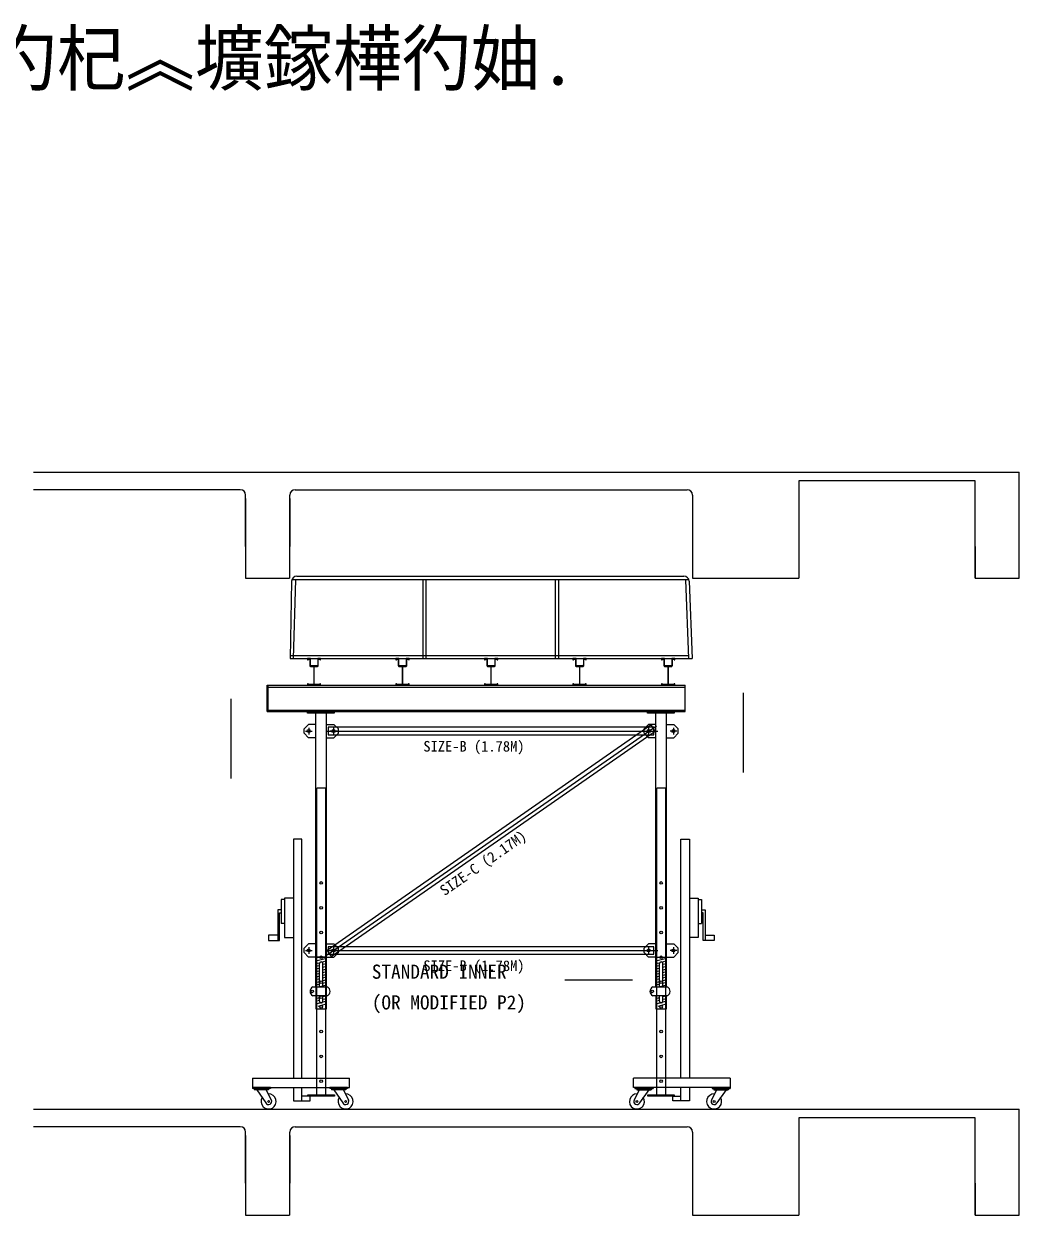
# Model space of a CAD drawing. Header units: metres. Extents: x 0 to 302, y 0 to 210.
# Drawn here: x 175.5 to 220.5, y 90.2 to 144.1 of the extents above; entities that cross this region are included whole.
import ezdxf

# ---------------------------------------------------------------- set-up
doc = ezdxf.new("R2010")
doc.units = ezdxf.units.M
for name, color, linetype in [(' ', 7, 'Continuous'), ('1', 7, 'Continuous'), ('120', 7, 'Continuous'), ('2', 7, 'Continuous'), ('3', 7, 'Continuous'), ('38536', 7, 'Continuous'), ('6', 7, 'Continuous'), ('7', 7, 'Continuous')]:
    doc.layers.add(name, color=color, linetype=linetype)

msp = doc.modelspace()

# ---------------------------------------------------------------- linework, layer by layer
at = {"layer": ' '}
for p, q in [((175.93, 123.79), (208.91, 123.79)), ((175.93, 123.79), (220.47, 123.79)), ((175.93, 123.79), (213.72, 123.79)), ((209.3, 123.79), (213.72, 123.79)), ((218.48, 123.39), (210.51, 123.39)), ((213.72, 123.39), (210.51, 123.39)), ((213.72, 123.39), (210.51, 123.39)), ((213.72, 123.39), (210.51, 123.39)), ((210.51, 123.39), (210.51, 118.99)), ((218.48, 118.99), (218.48, 123.39)), ((220.47, 118.99), (220.47, 123.79)), ((185.28, 122.99), (175.93, 122.99)), ((187.76, 122.99), (205.47, 122.99)), ((187.76, 122.99), (205.47, 122.99)), ((185.52, 120.43), (185.52, 122.75)), ((185.52, 122.59), (185.52, 120.43)), ((187.52, 120.43), (187.52, 122.75)), ((187.52, 120.43), (187.52, 122.75)), ((187.52, 120.43), (187.52, 122.75)), ((187.52, 120.43), (187.52, 122.75)), ((187.52, 120.43), (187.52, 122.75)), ((187.52, 120.43), (187.52, 122.75)), ((187.52, 122.59), (187.52, 120.43)), ((187.52, 122.59), (187.52, 120.43)), ((187.52, 122.59), (187.52, 120.43)), ((187.52, 122.59), (187.52, 120.43)), ((187.52, 122.59), (187.52, 120.43)), ((187.52, 122.59), (187.52, 120.43)), ((205.71, 122.75), (205.71, 118.99)), ((205.71, 122.75), (205.71, 118.99)), ((187.51, 121.22), (187.51, 119.79)), ((185.52, 120.43), (185.52, 118.99)), ((218.48, 120.43), (218.48, 118.99)), ((185.52, 118.99), (187.51, 118.99)), ((205.71, 118.99), (210.51, 118.99)), ((218.48, 118.99), (220.47, 118.99)), ((187.68, 104.52), (187.28, 104.52)), ((187.28, 104.52), (187.28, 102.75)), ((205.57, 104.52), (205.97, 104.52)), ((205.97, 104.52), (205.97, 102.75)), ((187.28, 102.75), (187.68, 102.75)), ((205.97, 102.75), (205.57, 102.75)), ((188.69, 101.86), (188.69, 99.52)), ((189.17, 101.86), (188.69, 101.86)), ((189.17, 99.52), (189.17, 101.86)), ((188.69, 99.52), (189.17, 99.52)), ((185.83, 96.38), (190.21, 96.38)), ((185.83, 96.38), (185.83, 95.97)), ((185.83, 95.97), (190.21, 95.97)), ((190.21, 95.97), (190.21, 96.38)), ((207.41, 96.38), (203.04, 96.38)), ((203.04, 95.97), (203.04, 96.38)), ((207.41, 95.97), (203.04, 95.97)), ((207.41, 96.38), (207.41, 95.97)), ((188.43, 95.57), (188.06, 95.57)), ((188.06, 95.36), (188.43, 95.36)), ((188.43, 95.36), (188.43, 95.57)), ((204.82, 95.36), (204.82, 95.57)), ((204.82, 95.57), (205.19, 95.57)), ((205.19, 95.36), (204.82, 95.36)), ((175.93, 94.99), (208.91, 94.99)), ((175.93, 94.99), (220.47, 94.99)), ((175.93, 94.99), (213.72, 94.99)), ((209.3, 94.99), (213.72, 94.99)), ((220.47, 90.19), (220.47, 94.99)), ((218.48, 94.59), (210.51, 94.59)), ((213.72, 94.59), (210.51, 94.59)), ((213.72, 94.59), (210.51, 94.59)), ((213.72, 94.59), (210.51, 94.59)), ((210.51, 94.59), (210.51, 90.19)), ((218.48, 90.19), (218.48, 94.59)), ((185.28, 94.19), (175.93, 94.19)), ((185.52, 91.63), (185.52, 93.95)), ((185.52, 93.79), (185.52, 91.63)), ((187.52, 91.63), (187.52, 93.95)), ((187.52, 91.63), (187.52, 93.95)), ((187.52, 91.63), (187.52, 93.95)), ((187.52, 91.63), (187.52, 93.95)), ((187.52, 91.63), (187.52, 93.95)), ((187.52, 91.63), (187.52, 93.95)), ((187.52, 93.79), (187.52, 91.63)), ((187.52, 93.79), (187.52, 91.63)), ((187.52, 93.79), (187.52, 91.63)), ((187.52, 93.79), (187.52, 91.63)), ((187.52, 93.79), (187.52, 91.63)), ((187.52, 93.79), (187.52, 91.63)), ((187.76, 94.19), (205.47, 94.19)), ((187.76, 94.19), (205.47, 94.19)), ((205.71, 93.95), (205.71, 90.19)), ((205.71, 93.95), (205.71, 90.19)), ((187.51, 92.42), (187.51, 90.99)), ((185.52, 91.63), (185.52, 90.19)), ((218.48, 91.63), (218.48, 90.19)), ((187.51, 90.99), (187.51, 90.19)), ((185.52, 90.19), (187.51, 90.19)), ((205.71, 90.19), (210.51, 90.19)), ((218.48, 90.19), (220.47, 90.19))]:
    msp.add_line(p, q, dxfattribs=at)
for centre, radius, start, end in [((185.28, 122.75), 0.24, 0, 90), ((187.76, 122.75), 0.24, 90, 180), ((187.76, 122.75), 0.24, 90, 180), ((187.76, 122.75), 0.24, 90, 180), ((205.47, 122.75), 0.24, 0, 90), ((205.47, 122.75), 0.24, 0, 90), ((186.56, 95.33), 0.34, -211.99, 91.5), ((190.04, 95.33), 0.34, -211.99, 91.5), ((203.2, 95.33), 0.34, -271.5, 31.99), ((206.69, 95.33), 0.34, -271.5, 31.99), ((185.28, 93.95), 0.24, 0, 90), ((187.76, 93.95), 0.24, 90, 180), ((187.76, 93.95), 0.24, 90, 180), ((205.47, 93.95), 0.24, 0, 90), ((205.47, 93.95), 0.24, 0, 90)]:
    msp.add_arc(centre, radius, start, end, dxfattribs=at)
at = {"layer": '1'}
for p, q in [((188.55, 100.51), (189.22, 100.51)), ((203.91, 100.51), (204.58, 100.51)), ((189.22, 100.11), (188.55, 100.11)), ((204.58, 100.11), (203.91, 100.11))]:
    msp.add_line(p, q, dxfattribs=at)
for centre, start, end in [((188.65, 100.31), 116.26, 243.74), ((189.12, 100.31), -63.74, 63.74), ((204.01, 100.31), 116.26, 243.74), ((204.48, 100.31), -63.74, 63.74)]:
    msp.add_arc(centre, 0.22, start, end, dxfattribs=at)
at = {"layer": '120'}
for p, q in [((189.15, 112.08), (204.14, 112.08)), ((203.84, 112.36), (189.2, 102.16)), ((189.21, 101.96), (204.08, 112.31)), ((189.25, 112.25), (189.25, 111.91)), ((203.97, 112.25), (189.25, 112.25)), ((189.39, 101.88), (204.03, 112.07)), ((204.03, 112.07), (203.84, 112.36)), ((203.97, 111.91), (203.97, 112.25)), ((189.25, 111.91), (203.97, 111.91)), ((189.15, 102.16), (204.14, 102.16)), ((189.2, 102.16), (189.39, 101.88)), ((189.25, 102.33), (189.25, 101.99)), ((203.97, 102.33), (189.25, 102.33)), ((189.25, 101.99), (203.97, 101.99)), ((203.97, 101.99), (203.97, 102.33))]:
    msp.add_line(p, q, dxfattribs=at)
for centre in [(188.37, 112.08), (188.37, 112.08), (189.49, 112.08), (203.73, 112.08), (203.73, 112.08), (203.73, 112.08), (203.74, 112.08), (188.37, 102.16), (189.49, 102.16), (189.49, 102.16), (203.73, 102.16), (203.73, 102.16)]:
    msp.add_circle(centre, 0.07, dxfattribs=at)
at = {"layer": '2'}
for p, q in [((188.06, 107.19), (187.68, 107.19)), ((187.68, 107.19), (187.68, 96.38)), ((188.06, 96.38), (188.06, 107.19)), ((205.19, 96.38), (205.19, 107.19)), ((205.19, 107.19), (205.57, 107.19)), ((205.57, 107.19), (205.57, 96.38)), ((187.13, 103.99), (186.97, 103.99)), ((186.97, 103.99), (186.97, 102.85)), ((187.28, 104.46), (187.13, 104.46)), ((187.13, 104.46), (187.13, 103.38)), ((205.97, 104.46), (206.12, 104.46)), ((206.12, 104.46), (206.12, 103.38)), ((206.12, 103.99), (206.28, 103.99)), ((206.28, 103.99), (206.28, 102.85)), ((187.05, 102.61), (187.05, 103.86)), ((187.05, 103.86), (187.13, 103.86)), ((206.2, 103.86), (206.12, 103.86)), ((206.2, 102.61), (206.2, 103.86)), ((187.28, 103.38), (187.13, 103.38)), ((205.97, 103.38), (206.12, 103.38)), ((186.97, 102.85), (186.56, 102.85)), ((186.56, 102.85), (186.56, 102.61)), ((186.56, 102.61), (187.05, 102.61)), ((186.97, 102.85), (186.97, 102.61)), ((206.69, 102.61), (206.2, 102.61)), ((206.28, 102.85), (206.28, 102.61)), ((206.28, 102.85), (206.69, 102.85)), ((206.69, 102.85), (206.69, 102.61)), ((185.83, 95.97), (185.83, 95.92)), ((186.64, 95.97), (185.83, 95.97)), ((186.64, 95.92), (185.83, 95.92)), ((185.91, 95.92), (185.91, 95.86)), ((186.56, 95.92), (186.56, 95.86)), ((186.64, 95.97), (186.64, 95.92)), ((187.68, 95.97), (187.68, 95.36)), ((188.06, 95.36), (188.06, 95.97)), ((190.13, 95.97), (189.32, 95.97)), ((189.32, 95.97), (189.32, 95.92)), ((190.13, 95.92), (189.32, 95.92)), ((189.4, 95.92), (189.4, 95.86)), ((190.05, 95.92), (190.05, 95.86)), ((190.13, 95.97), (190.13, 95.92)), ((203.11, 95.97), (203.93, 95.97)), ((203.11, 95.97), (203.11, 95.92)), ((203.11, 95.92), (203.93, 95.92)), ((203.2, 95.92), (203.2, 95.86)), ((203.84, 95.92), (203.84, 95.86)), ((203.93, 95.97), (203.93, 95.92)), ((205.19, 95.36), (205.19, 95.97)), ((205.57, 95.97), (205.57, 95.36)), ((206.6, 95.97), (206.6, 95.92)), ((206.6, 95.97), (207.41, 95.97)), ((206.6, 95.92), (207.41, 95.92)), ((206.68, 95.92), (206.68, 95.86)), ((207.33, 95.92), (207.33, 95.86)), ((207.41, 95.97), (207.41, 95.92)), ((186.56, 95.86), (185.91, 95.86)), ((186.02, 95.86), (186.43, 95.27)), ((186.45, 95.86), (186.68, 95.39)), ((187.68, 95.36), (188.06, 95.36)), ((190.05, 95.86), (189.4, 95.86)), ((189.51, 95.86), (189.92, 95.27)), ((189.94, 95.86), (190.17, 95.39)), ((203.3, 95.86), (203.08, 95.39)), ((203.2, 95.86), (203.84, 95.86)), ((203.74, 95.86), (203.32, 95.27)), ((205.57, 95.36), (205.19, 95.36)), ((206.79, 95.86), (206.57, 95.39)), ((206.68, 95.86), (207.33, 95.86)), ((207.23, 95.86), (206.81, 95.27))]:
    msp.add_line(p, q, dxfattribs=at)
for centre in [(186.56, 95.33), (190.04, 95.33), (203.2, 95.33), (206.69, 95.33)]:
    msp.add_circle(centre, 0.04, dxfattribs=at)
for centre, radius, start, end in [((186.56, 95.33), 0.14, -153.71, 26.29), ((190.04, 95.33), 0.14, -153.71, 26.29), ((203.2, 95.33), 0.14, 153.71, 333.71), ((206.69, 95.33), 0.14, 153.71, 333.71), ((187.76, 93.95), 0.24, 90, 180)]:
    msp.add_arc(centre, radius, start, end, dxfattribs=at)
at = {"layer": '3'}
for p, q in [((187.84, 119.08), (205.32, 119.08)), ((187.6, 118.85), (187.53, 115.36)), ((205.55, 118.92), (187.62, 118.92)), ((187.77, 118.92), (187.67, 115.36)), ((193.52, 118.92), (193.52, 115.36)), ((193.67, 118.92), (193.67, 115.36)), ((199.51, 118.92), (199.51, 115.36)), ((199.65, 118.92), (199.65, 115.36)), ((205.39, 118.91), (205.53, 115.36)), ((205.56, 118.85), (205.69, 115.36)), ((187.53, 115.5), (205.52, 115.5)), ((187.53, 115.36), (187.63, 115.36)), ((187.63, 115.36), (205.69, 115.36)), ((189.13, 109.49), (188.74, 109.49)), ((204.49, 109.49), (204.1, 109.49))]:
    msp.add_line(p, q, dxfattribs=at)
for centre, start, end in [((187.84, 118.84), 90, 177.14), ((187.84, 118.84), 90, 177.85), ((205.32, 118.84), 2.15, 90)]:
    msp.add_arc(centre, 0.24, start, end, dxfattribs=at)
at = {"layer": '38536'}
for p, q in [((187.51, 119.79), (187.51, 118.99)), ((188.36, 112.38), (188.16, 112.18)), ((188.16, 111.98), (188.16, 112.18)), ((188.22, 112.08), (188.53, 112.08)), ((188.69, 112.38), (188.36, 112.38)), ((188.37, 112.23), (188.37, 111.93)), ((188.69, 111.78), (188.69, 112.38)), ((189.17, 111.78), (189.17, 112.38)), ((189.17, 112.38), (189.51, 112.38)), ((189.65, 112.08), (189.34, 112.08)), ((189.65, 112.08), (189.34, 112.08)), ((189.49, 112.23), (189.49, 111.93)), ((189.49, 112.23), (189.49, 111.93)), ((189.51, 112.38), (189.71, 112.18)), ((189.71, 111.98), (189.71, 112.18)), ((203.72, 112.38), (203.52, 112.18)), ((203.52, 111.98), (203.52, 112.18)), ((203.58, 112.08), (203.89, 112.08)), ((204.05, 112.38), (203.72, 112.38)), ((203.73, 112.23), (203.73, 111.93)), ((204.05, 111.78), (204.05, 112.38)), ((204.53, 111.78), (204.53, 112.38)), ((204.53, 112.38), (204.87, 112.38)), ((205.01, 112.08), (204.7, 112.08)), ((205.01, 112.08), (204.7, 112.08)), ((204.85, 112.23), (204.85, 111.93)), ((204.85, 112.23), (204.85, 111.93)), ((204.87, 112.38), (205.07, 112.18)), ((205.07, 111.98), (205.07, 112.18)), ((188.16, 111.98), (188.36, 111.78)), ((188.69, 111.78), (188.36, 111.78)), ((189.17, 111.78), (189.51, 111.78)), ((189.71, 111.98), (189.51, 111.78)), ((203.52, 111.98), (203.72, 111.78)), ((204.05, 111.78), (203.72, 111.78)), ((204.53, 111.78), (204.87, 111.78)), ((205.07, 111.98), (204.87, 111.78)), ((188.36, 102.46), (188.16, 102.26)), ((188.69, 102.46), (188.36, 102.46)), ((188.69, 101.86), (188.69, 102.46)), ((189.17, 101.86), (189.17, 102.46)), ((189.17, 102.46), (189.51, 102.46)), ((189.51, 102.46), (189.71, 102.26)), ((203.72, 102.46), (203.52, 102.26)), ((204.05, 102.46), (203.72, 102.46)), ((204.05, 101.86), (204.05, 102.46)), ((204.53, 101.86), (204.53, 102.46)), ((204.53, 102.46), (204.87, 102.46)), ((204.87, 102.46), (205.07, 102.26)), ((188.16, 102.06), (188.16, 102.26)), ((188.16, 102.06), (188.36, 101.86)), ((188.22, 102.16), (188.53, 102.16)), ((188.69, 101.86), (188.36, 101.86)), ((188.37, 102.31), (188.37, 102.01)), ((189.17, 101.86), (189.51, 101.86)), ((189.65, 102.16), (189.34, 102.16)), ((189.65, 102.16), (189.34, 102.16)), ((189.49, 102.31), (189.49, 102.01)), ((189.49, 102.31), (189.49, 102.01)), ((189.71, 102.06), (189.51, 101.86)), ((189.71, 102.06), (189.71, 102.26)), ((203.52, 102.06), (203.52, 102.26)), ((203.52, 102.06), (203.72, 101.86)), ((203.58, 102.16), (203.89, 102.16)), ((204.05, 101.86), (203.72, 101.86)), ((203.73, 102.31), (203.73, 102.01)), ((204.53, 101.86), (204.87, 101.86)), ((205.01, 102.16), (204.7, 102.16)), ((205.01, 102.16), (204.7, 102.16)), ((204.85, 102.31), (204.85, 102.01)), ((204.85, 102.31), (204.85, 102.01)), ((205.07, 102.06), (204.87, 101.86)), ((205.07, 102.06), (205.07, 102.26))]:
    msp.add_line(p, q, dxfattribs=at)
for centre in [(188.37, 112.08), (189.49, 112.08), (189.49, 112.08), (203.73, 112.08), (204.85, 112.08), (204.85, 112.08), (188.37, 102.16), (189.49, 102.16), (189.49, 102.16), (189.49, 102.16), (203.73, 102.16), (204.85, 102.16), (204.85, 102.16), (204.85, 102.16)]:
    msp.add_circle(centre, 0.07, dxfattribs=at)
at = {"layer": '6'}
msp.add_lwpolyline([(203, 100.81), (199.95, 100.81)], dxfattribs=at)
at = {"layer": '7'}
for p, q in [((188.45, 115.36), (188.31, 115.36)), ((188.31, 115.36), (188.31, 115.3)), ((188.31, 115.3), (188.34, 115.3)), ((188.34, 115.3), (188.34, 115.32)), ((188.35, 115.33), (188.41, 115.33)), ((188.42, 115.32), (188.42, 115.04)), ((188.45, 115.05), (188.45, 115.36)), ((188.45, 115.36), (188.78, 115.36)), ((188.91, 115.36), (188.78, 115.36)), ((188.78, 115.36), (188.78, 115.05)), ((188.8, 115.04), (188.8, 115.32)), ((188.82, 115.33), (188.87, 115.33)), ((188.89, 115.32), (188.89, 115.3)), ((188.89, 115.3), (188.91, 115.3)), ((188.91, 115.3), (188.91, 115.36)), ((192.45, 115.36), (192.31, 115.36)), ((192.31, 115.36), (192.31, 115.3)), ((192.31, 115.3), (192.34, 115.3)), ((192.34, 115.3), (192.34, 115.32)), ((192.35, 115.33), (192.41, 115.33)), ((192.42, 115.32), (192.42, 115.04)), ((192.45, 115.05), (192.45, 115.36)), ((192.45, 115.36), (192.78, 115.36)), ((192.91, 115.36), (192.78, 115.36)), ((192.78, 115.36), (192.78, 115.05)), ((192.8, 115.04), (192.8, 115.32)), ((192.82, 115.33), (192.87, 115.33)), ((192.89, 115.32), (192.89, 115.3)), ((192.89, 115.3), (192.91, 115.3)), ((192.91, 115.3), (192.91, 115.36)), ((196.45, 115.36), (196.31, 115.36)), ((196.31, 115.36), (196.31, 115.3)), ((196.31, 115.3), (196.34, 115.3)), ((196.34, 115.3), (196.34, 115.32)), ((196.35, 115.33), (196.41, 115.33)), ((196.42, 115.32), (196.42, 115.04)), ((196.45, 115.05), (196.45, 115.36)), ((196.45, 115.36), (196.78, 115.36)), ((196.91, 115.36), (196.78, 115.36)), ((196.78, 115.36), (196.78, 115.05)), ((196.8, 115.04), (196.8, 115.32)), ((196.82, 115.33), (196.87, 115.33)), ((196.89, 115.32), (196.89, 115.3)), ((196.89, 115.3), (196.91, 115.3)), ((196.91, 115.3), (196.91, 115.36)), ((200.45, 115.36), (200.31, 115.36)), ((200.31, 115.36), (200.31, 115.3)), ((200.31, 115.3), (200.34, 115.3)), ((200.34, 115.3), (200.34, 115.32)), ((200.35, 115.33), (200.41, 115.33)), ((200.42, 115.32), (200.42, 115.04)), ((200.45, 115.05), (200.45, 115.36)), ((200.45, 115.36), (200.78, 115.36)), ((200.91, 115.36), (200.78, 115.36)), ((200.78, 115.36), (200.78, 115.05)), ((200.8, 115.04), (200.8, 115.32)), ((200.82, 115.33), (200.87, 115.33)), ((200.89, 115.32), (200.89, 115.3)), ((200.89, 115.3), (200.91, 115.3)), ((200.91, 115.3), (200.91, 115.36)), ((204.45, 115.36), (204.31, 115.36)), ((204.31, 115.36), (204.31, 115.3)), ((204.31, 115.3), (204.34, 115.3)), ((204.34, 115.3), (204.34, 115.32)), ((204.35, 115.33), (204.41, 115.33)), ((204.42, 115.32), (204.42, 115.04)), ((204.45, 115.05), (204.45, 115.36)), ((204.45, 115.36), (204.78, 115.36)), ((204.91, 115.36), (204.78, 115.36)), ((204.78, 115.36), (204.78, 115.05)), ((204.8, 115.04), (204.8, 115.32)), ((204.82, 115.33), (204.87, 115.33)), ((204.89, 115.32), (204.89, 115.3)), ((204.89, 115.3), (204.91, 115.3)), ((204.91, 115.3), (204.91, 115.36)), ((188.45, 115), (188.58, 115)), ((188.76, 115.03), (188.46, 115.03)), ((188.6, 114.99), (188.6, 114.2)), ((188.62, 114.2), (188.62, 114.99)), ((188.64, 115), (188.77, 115)), ((192.45, 115), (192.58, 115)), ((192.76, 115.03), (192.46, 115.03)), ((192.6, 114.99), (192.6, 114.2)), ((192.62, 114.2), (192.62, 114.99)), ((192.64, 115), (192.77, 115)), ((196.45, 115), (196.58, 115)), ((196.76, 115.03), (196.46, 115.03)), ((196.6, 114.99), (196.6, 114.2)), ((196.62, 114.2), (196.62, 114.99)), ((196.64, 115), (196.77, 115)), ((200.45, 115), (200.58, 115)), ((200.76, 115.03), (200.46, 115.03)), ((200.6, 114.99), (200.6, 114.2)), ((200.62, 114.2), (200.62, 114.99)), ((200.64, 115), (200.77, 115)), ((204.45, 115), (204.58, 115)), ((204.76, 115.03), (204.46, 115.03)), ((204.6, 114.99), (204.6, 114.2)), ((204.62, 114.2), (204.62, 114.99)), ((204.64, 115), (204.77, 115)), ((188.34, 114.22), (188.31, 114.22)), ((188.31, 114.22), (188.31, 114.16)), ((188.34, 114.2), (188.34, 114.22)), ((188.91, 114.22), (188.88, 114.22)), ((188.88, 114.22), (188.88, 114.2)), ((188.91, 114.16), (188.91, 114.22)), ((192.34, 114.22), (192.31, 114.22)), ((192.31, 114.22), (192.31, 114.16)), ((192.34, 114.2), (192.34, 114.22)), ((192.91, 114.22), (192.88, 114.22)), ((192.88, 114.22), (192.88, 114.2)), ((192.91, 114.16), (192.91, 114.22)), ((196.34, 114.22), (196.31, 114.22)), ((196.31, 114.22), (196.31, 114.16)), ((196.34, 114.2), (196.34, 114.22)), ((196.91, 114.22), (196.88, 114.22)), ((196.88, 114.22), (196.88, 114.2)), ((196.91, 114.16), (196.91, 114.22)), ((200.34, 114.22), (200.31, 114.22)), ((200.31, 114.22), (200.31, 114.16)), ((200.34, 114.2), (200.34, 114.22)), ((200.91, 114.22), (200.88, 114.22)), ((200.88, 114.22), (200.88, 114.2)), ((200.91, 114.16), (200.91, 114.22)), ((204.34, 114.22), (204.31, 114.22)), ((204.31, 114.22), (204.31, 114.16)), ((204.34, 114.2), (204.34, 114.22)), ((204.91, 114.22), (204.88, 114.22)), ((204.88, 114.22), (204.88, 114.2)), ((204.91, 114.16), (204.91, 114.22)), ((186.49, 114.16), (205.38, 114.16)), ((186.49, 112.96), (186.49, 114.16)), ((186.49, 114.07), (205.38, 114.07)), ((186.52, 114.16), (186.52, 112.96)), ((188.31, 114.16), (188.91, 114.16)), ((188.58, 114.19), (188.36, 114.19)), ((188.86, 114.19), (188.64, 114.19)), ((192.31, 114.16), (192.91, 114.16)), ((192.58, 114.19), (192.36, 114.19)), ((192.86, 114.19), (192.64, 114.19)), ((196.31, 114.16), (196.91, 114.16)), ((196.58, 114.19), (196.36, 114.19)), ((196.86, 114.19), (196.64, 114.19)), ((200.31, 114.16), (200.91, 114.16)), ((200.58, 114.19), (200.36, 114.19)), ((200.86, 114.19), (200.64, 114.19)), ((204.31, 114.16), (204.91, 114.16)), ((204.58, 114.19), (204.36, 114.19)), ((204.86, 114.19), (204.64, 114.19)), ((205.38, 112.96), (205.38, 114.16)), ((208.01, 110.21), (208.01, 113.81)), ((184.86, 109.94), (184.86, 113.54)), ((186.49, 113.03), (205.38, 113.03)), ((186.49, 112.96), (205.38, 112.96)), ((188.32, 112.89), (188.32, 112.96)), ((188.32, 112.96), (189.52, 112.96)), ((189.52, 112.89), (188.32, 112.89)), ((188.69, 100.51), (188.69, 112.89)), ((189.17, 100.51), (189.17, 112.89)), ((189.52, 112.96), (189.52, 112.89)), ((203.68, 112.89), (203.68, 112.96)), ((203.68, 112.96), (204.88, 112.96)), ((204.88, 112.89), (203.68, 112.89)), ((204.05, 100.51), (204.05, 112.89)), ((204.53, 100.51), (204.53, 112.89)), ((204.88, 112.96), (204.88, 112.89)), ((188.74, 95.63), (188.74, 109.49)), ((189.13, 109.49), (189.13, 95.63)), ((204.1, 95.63), (204.1, 109.49)), ((204.49, 109.49), (204.49, 95.63)), ((188.69, 101.86), (189.17, 101.86)), ((204.05, 101.86), (204.53, 101.86)), ((189.17, 101.8), (188.69, 101.67)), ((188.85, 101.47), (188.69, 101.43)), ((188.86, 101.59), (188.77, 101.57)), ((188.85, 101.35), (188.77, 101.33)), ((188.85, 101.57), (188.85, 100.51)), ((188.94, 101.65), (188.93, 101.65)), ((189.09, 101.66), (188.99, 101.63)), ((189.01, 100.51), (189.01, 101.57)), ((189.17, 101.56), (189.01, 101.52)), ((189.09, 101.42), (189.01, 101.39)), ((189.17, 101.32), (189.01, 101.27)), ((204.53, 101.8), (204.05, 101.67)), ((204.21, 101.47), (204.05, 101.43)), ((204.22, 101.59), (204.13, 101.57)), ((204.21, 101.35), (204.13, 101.33)), ((204.21, 101.57), (204.21, 100.51)), ((204.3, 101.65), (204.29, 101.65)), ((204.45, 101.66), (204.35, 101.63)), ((204.37, 100.51), (204.37, 101.57)), ((204.53, 101.56), (204.37, 101.52)), ((204.45, 101.42), (204.37, 101.39)), ((204.53, 101.32), (204.37, 101.27)), ((188.85, 101.23), (188.69, 101.19)), ((188.85, 100.99), (188.69, 100.94)), ((188.85, 100.74), (188.69, 100.7)), ((188.85, 101.11), (188.77, 101.09)), ((188.85, 100.87), (188.77, 100.84)), ((189.09, 101.17), (189.01, 101.15)), ((189.17, 101.07), (189.01, 101.03)), ((189.09, 100.93), (189.01, 100.91)), ((189.17, 100.83), (189.01, 100.79)), ((204.21, 101.23), (204.05, 101.19)), ((204.21, 100.99), (204.05, 100.94)), ((204.21, 100.74), (204.05, 100.7)), ((204.21, 101.11), (204.13, 101.09)), ((204.21, 100.87), (204.13, 100.84)), ((204.45, 101.17), (204.37, 101.15)), ((204.53, 101.07), (204.37, 101.03)), ((204.45, 100.93), (204.37, 100.91)), ((204.53, 100.83), (204.37, 100.79)), ((188.85, 100.62), (188.77, 100.6)), ((189.17, 100.59), (188.89, 100.51)), ((189.09, 100.69), (189.01, 100.67)), ((204.21, 100.62), (204.13, 100.6)), ((204.53, 100.59), (204.25, 100.51)), ((204.45, 100.69), (204.37, 100.67)), ((188.69, 100.11), (188.69, 99.52)), ((188.85, 100.02), (188.69, 99.97)), ((189.17, 99.86), (188.7, 99.73)), ((188.85, 99.9), (188.78, 99.88)), ((189.1, 99.72), (188.78, 99.63)), ((188.85, 100.11), (188.85, 99.86)), ((188.93, 99.78), (188.94, 99.79)), ((189.17, 100.11), (189.01, 100.06)), ((189.01, 99.86), (189.01, 100.11)), ((189.1, 99.96), (189.01, 99.94)), ((189.17, 99.52), (189.17, 100.11)), ((204.05, 100.11), (204.05, 99.52)), ((204.21, 100.02), (204.05, 99.97)), ((204.53, 99.86), (204.06, 99.73)), ((204.21, 99.9), (204.14, 99.88)), ((204.46, 99.72), (204.14, 99.63)), ((204.21, 100.11), (204.21, 99.86)), ((204.29, 99.78), (204.3, 99.79)), ((204.53, 100.11), (204.37, 100.06)), ((204.37, 99.86), (204.37, 100.11)), ((204.46, 99.96), (204.37, 99.94)), ((204.53, 99.52), (204.53, 100.11)), ((188.69, 99.52), (189.17, 99.52)), ((204.05, 99.52), (204.53, 99.52))]:
    msp.add_line(p, q, dxfattribs=at)
for points in [[(188.33, 95.63), (189.53, 95.63), (189.53, 95.57), (188.33, 95.57), (188.33, 95.63)], [(203.69, 95.63), (204.89, 95.63), (204.89, 95.57), (203.69, 95.57), (203.69, 95.63)]]:
    msp.add_lwpolyline(points, dxfattribs=at)
for centre in [(188.93, 105.21), (204.29, 105.21), (188.93, 104.09), (204.29, 104.09), (188.93, 102.97), (204.29, 102.97), (188.93, 101.85), (204.29, 101.85), (188.93, 100.73), (204.29, 100.73), (188.53, 100.31), (203.89, 100.31), (188.93, 100.05), (188.93, 99.61), (204.29, 99.61), (188.93, 98.49), (204.29, 98.49), (188.93, 97.37), (204.29, 97.37), (188.93, 96.25), (204.29, 96.25)]:
    msp.add_circle(centre, 0.06, dxfattribs=at)
for centre, radius, start, end in [((188.34, 115.33), 0.02, 269.95, 360), ((188.42, 115.33), 0.02, 179.97, 270), ((188.8, 115.33), 0.02, -90, 0.03), ((188.89, 115.33), 0.02, 179.97, 270), ((192.34, 115.33), 0.02, 269.95, 360), ((192.42, 115.33), 0.02, 179.97, 270), ((192.8, 115.33), 0.02, -90, 0.03), ((192.89, 115.33), 0.02, 179.97, 270), ((196.34, 115.33), 0.02, 269.95, 360), ((196.42, 115.33), 0.02, 179.97, 270), ((196.8, 115.33), 0.02, -90, 0.03), ((196.89, 115.33), 0.02, 179.97, 270), ((200.34, 115.33), 0.02, 269.95, 360), ((200.42, 115.33), 0.02, 179.97, 270), ((200.8, 115.33), 0.02, -90, 0.03), ((200.89, 115.33), 0.02, 179.97, 270), ((204.34, 115.33), 0.02, 269.95, 360), ((204.42, 115.33), 0.02, 179.97, 270), ((204.8, 115.33), 0.02, -90, 0.03), ((204.89, 115.33), 0.02, 179.97, 270), ((188.45, 115.04), 0.03, 180.01, 270), ((188.45, 115.03), 0.02, 0, 90), ((188.6, 115), 0.02, 179.97, 270), ((188.62, 115), 0.02, -90, 0.03), ((188.78, 115.03), 0.02, 90, 180.03), ((188.77, 115.04), 0.03, -90, 0.01), ((192.45, 115.04), 0.03, 180.01, 270), ((192.45, 115.03), 0.02, 0, 90), ((192.6, 115), 0.02, 179.97, 270), ((192.62, 115), 0.02, -90, 0.03), ((192.78, 115.03), 0.02, 90, 180.03), ((192.77, 115.04), 0.03, -90, 0.01), ((196.45, 115.04), 0.03, 180.01, 270), ((196.45, 115.03), 0.02, 0, 90), ((196.6, 115), 0.02, 179.97, 270), ((196.62, 115), 0.02, -90, 0.03), ((196.78, 115.03), 0.02, 90, 180.03), ((196.77, 115.04), 0.03, -90, 0.01), ((200.45, 115.04), 0.03, 180.01, 270), ((200.45, 115.03), 0.02, 0, 90), ((200.6, 115), 0.02, 179.97, 270), ((200.62, 115), 0.02, -90, 0.03), ((200.78, 115.03), 0.02, 90, 180.03), ((200.77, 115.04), 0.03, -90, 0.01), ((204.45, 115.04), 0.03, 180.01, 270), ((204.45, 115.03), 0.02, 0, 90), ((204.6, 115), 0.02, 179.97, 270), ((204.62, 115), 0.02, -90, 0.03), ((204.78, 115.03), 0.02, 90, 180.03), ((204.77, 115.04), 0.03, -90, 0.01), ((188.34, 114.19), 0.02, 0.03, 90), ((188.6, 114.19), 0.02, 90, 180), ((188.62, 114.19), 0.02, 0, 90), ((188.88, 114.19), 0.02, 90, 180), ((192.34, 114.19), 0.02, 0.03, 90), ((192.6, 114.19), 0.02, 90, 180), ((192.62, 114.19), 0.02, 0, 90), ((192.88, 114.19), 0.02, 90, 180), ((196.34, 114.19), 0.02, 0.03, 90), ((196.6, 114.19), 0.02, 90, 180), ((196.62, 114.19), 0.02, 0, 90), ((196.88, 114.19), 0.02, 90, 180), ((200.34, 114.19), 0.02, 0.03, 90), ((200.6, 114.19), 0.02, 90, 180), ((200.62, 114.19), 0.02, 0, 90), ((200.88, 114.19), 0.02, 90, 180), ((204.34, 114.19), 0.02, 0.03, 90), ((204.6, 114.19), 0.02, 90, 180), ((204.62, 114.19), 0.02, 0, 90), ((204.88, 114.19), 0.02, 90, 180), ((188.93, 101.57), 0.07, 90, 180), ((188.94, 101.57), 0.07, 0.04, 90), ((204.29, 101.57), 0.07, 90, 180), ((204.3, 101.57), 0.07, 0.04, 90), ((188.93, 99.86), 0.07, 180, 271.41), ((188.94, 99.86), 0.07, -88.59, 0.04), ((204.29, 99.86), 0.07, 180, 271.41), ((204.3, 99.86), 0.07, -88.59, 0.04)]:
    msp.add_arc(centre, radius, start, end, dxfattribs=at)

# ---------------------------------------------------------------- texts
at = {"layer": '120'}
for s, height, p in [('SIZE-B (1.78M)', 0.48, (193.55, 111.15)), ('STANDARD INNER', 0.64, (191.22, 100.88)), ('SIZE-B (1.78M)', 0.48, (193.55, 101.23)), ('(OR MODIFIED P2)', 0.64, (191.22, 99.49))]:
    msp.add_text(s, height=height, dxfattribs=at).set_placement(p)
msp.add_text('SIZE-C (2.17M)', height=0.48, rotation=34.84, dxfattribs=at).set_placement((194.51, 104.61))
at = {"layer": '7'}
msp.add_text('鐢ㄤ袱涓娑插帇鍗冩枻椤跺彴杞︽壙鎵樺彴妯.', height=2.4, dxfattribs=at).set_placement((136.42, 141.3))

doc.saveas('drawing.dxf')
